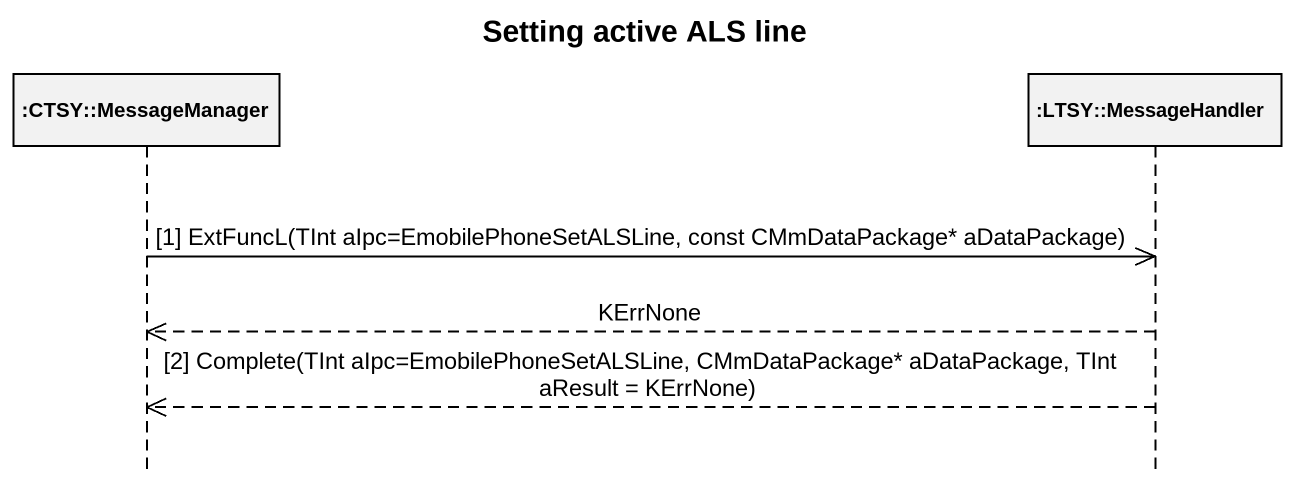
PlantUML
@startuml
title Setting active ALS line
hide footbox
participant ":CTSY::MessageManager" as CTSY_MessageManager
participant ":LTSY::MessageHandler" as LTSY_MessageHandler

CTSY_MessageManager ->> LTSY_MessageHandler : [1] ExtFuncL(TInt aIpc=EmobilePhoneSetALSLine, const CMmDataPackage* aDataPackage)
LTSY_MessageHandler -->> CTSY_MessageManager : KErrNone
LTSY_MessageHandler -->> CTSY_MessageManager : [2] Complete(TInt aIpc=EmobilePhoneSetALSLine, CMmDataPackage* aDataPackage, TInt aResult = KErrNone)
@enduml
